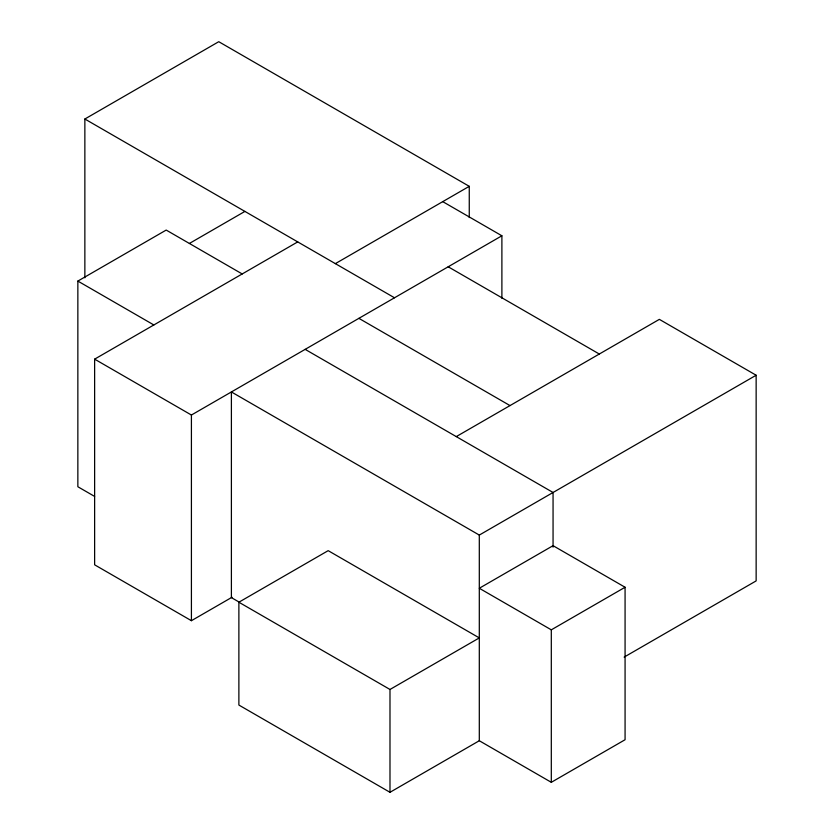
<?xml version="1.0" encoding="UTF-8"?>
<svg xmlns="http://www.w3.org/2000/svg" width="834" height="834" viewBox="0 0 834 834"><rect width="100%" height="100%" fill="white"/><g stroke="black" fill="none" stroke-linecap="round" stroke-linejoin="round"><path stroke-width="1.25" d="M84.86 277.805L84.86 119.012L218.758 41.7L469.261 186.326L469.261 217.57M94.617 496.418L77.854 486.743L77.854 281.079L166.195 230.069L242.204 273.959M189.391 243.465L244.915 211.409M232.029 597.248L191.413 620.694L94.628 564.816L94.628 359.152L297.717 241.902M335.362 263.638L469.261 186.326M94.628 359.152L191.413 415.03L501.891 235.782L501.891 298.27M456.271 436.609L659.36 319.359L756.146 375.237L756.146 580.902L624.145 657.109M238.878 602.221L328.179 550.659L479.3 637.906L389.989 689.468L238.878 602.221L238.878 705.053L389.989 792.3L479.3 740.738L551.305 782.313L625.073 739.727L625.073 587.251L553.057 545.676L479.3 588.262L551.305 629.837L625.073 587.251M239.285 602.169L231.393 597.613L231.393 391.949L479.3 535.074L756.146 375.237M442.739 201.64L501.891 235.782M448.192 266.786L599.312 354.033M84.86 119.012L394.503 297.78M358.891 318.348L510.001 405.585M305.161 349.363L553.057 492.487L553.057 547.156M77.854 281.079L153.852 324.958M551.305 629.837L551.305 782.313M479.3 535.074L479.3 740.738M389.989 689.468L389.989 792.3M191.413 415.03L191.413 620.694"/></g></svg>
